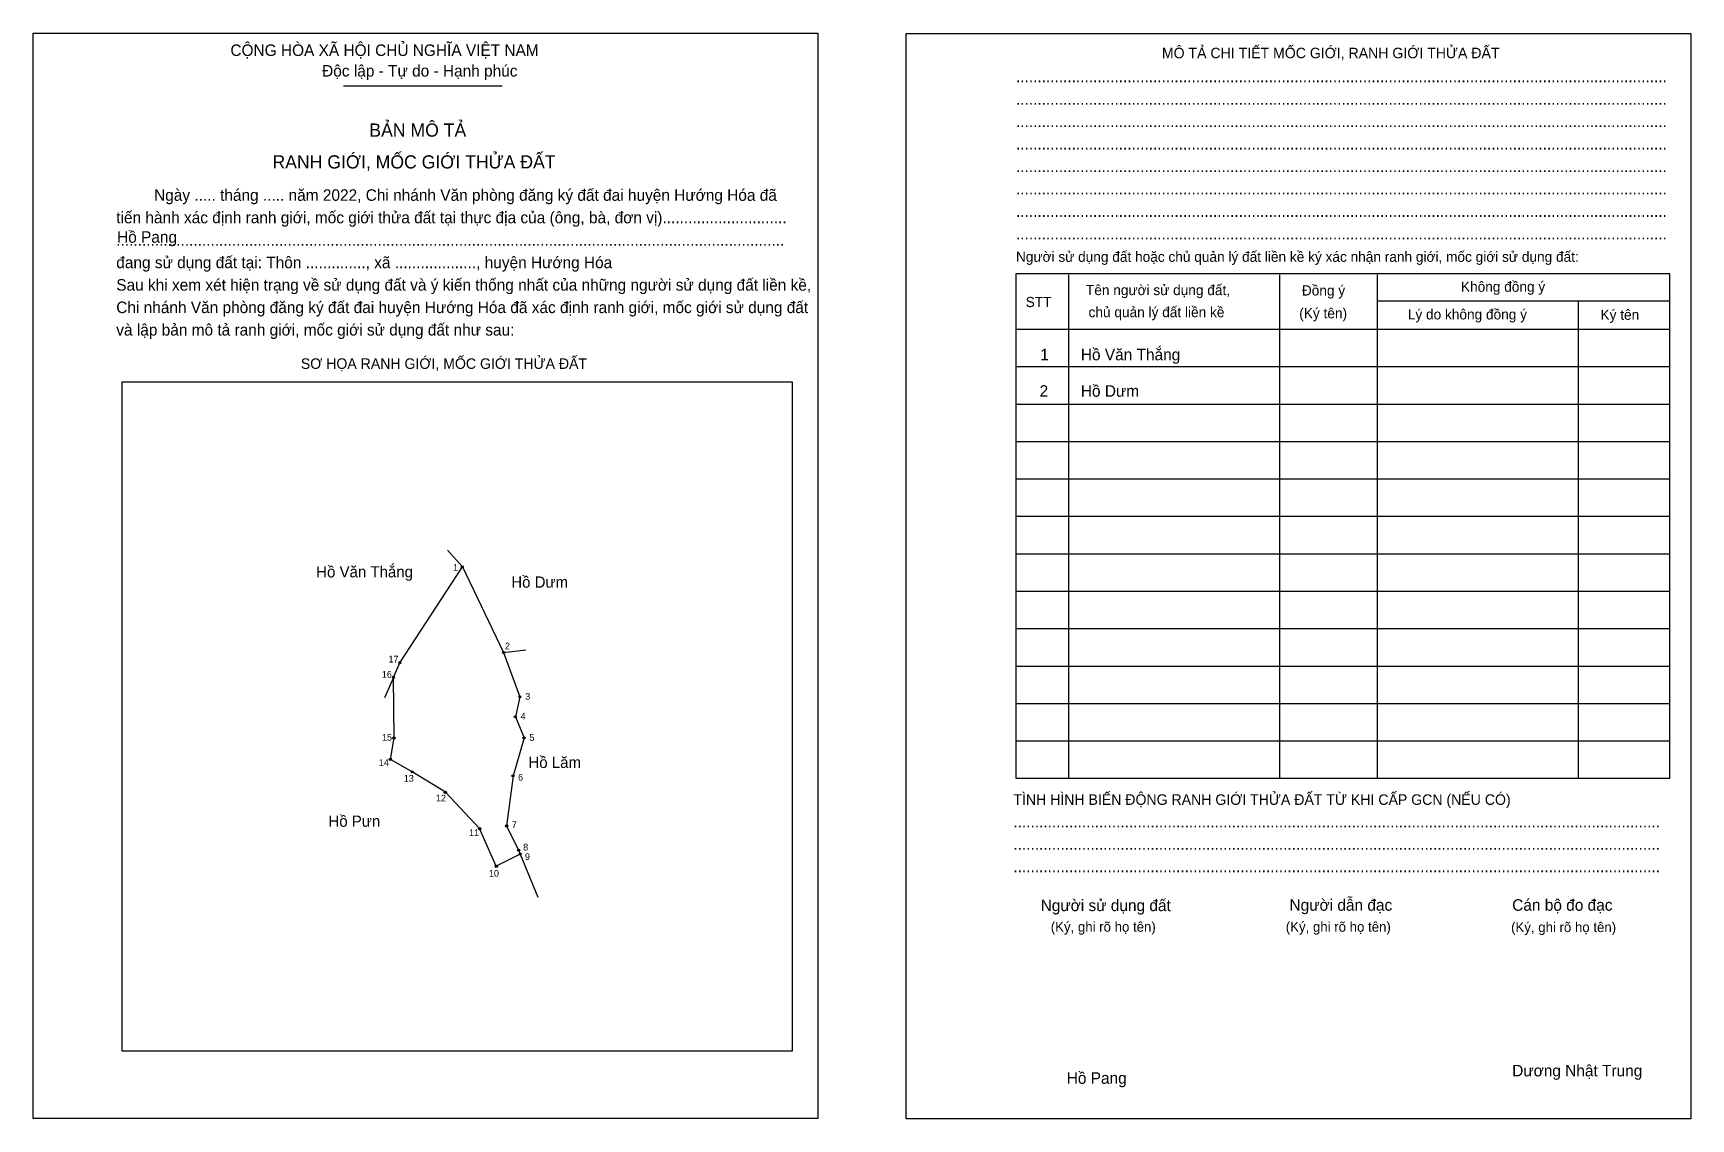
# Model space of a CAD drawing. Extents: x 543958 to 544957, y 1837794 to 1838449.
import ezdxf

# ---------------------------------------------------------------- set-up
doc = ezdxf.new("R2010")
doc.units = 0
for name, color, linetype in [('Level 1', 7, 'Continuous'), ('Level 10', 7, 'Continuous'), ('Level 11', 7, 'Continuous'), ('Level 2', 7, 'Continuous'), ('Level 25', 7, 'Continuous'), ('Level 27', 7, 'Continuous'), ('Level 36', 7, 'Continuous'), ('Level 52', 7, 'Continuous'), ('Level 55', 7, 'Continuous'), ('Level 6', 7, 'Continuous'), ('Level 9', 7, 'Continuous')]:
    doc.layers.add(name, color=color, linetype=linetype)

msp = doc.modelspace()

# ---------------------------------------------------------------- linework, layer by layer
at = {"layer": 'Level 1'}
for p, q in [((543958.09, 1838448.87), (543958.09, 1838448.87)), ((544484.29, 1838448.64), (544484.29, 1838448.64)), ((544145.23, 1838417.06), (544240.88, 1838417.06)), ((544582.05, 1838303.15), (544582.05, 1837999.75)), ((544709.28, 1838303.15), (544709.28, 1837999.75)), ((544768.15, 1838303.15), (544768.15, 1837999.75)), ((544768.15, 1838287.58), (544944.55, 1838287.58)), ((544889.29, 1838287.58), (544889.29, 1837999.75)), ((544550.47, 1838270.44), (544944.55, 1838270.44)), ((544550.47, 1838247.88), (544944.55, 1838247.88)), ((544011.8, 1838238.63), (544011.8, 1838238.63)), ((544550.47, 1838225.33), (544944.55, 1838225.33)), ((544550.47, 1838202.77), (544944.55, 1838202.77)), ((544550.47, 1838180.21), (544944.55, 1838180.21)), ((544550.47, 1838157.65), (544944.55, 1838157.65)), ((544550.47, 1838135.1), (544944.55, 1838135.1)), ((544550.47, 1838112.54), (544944.55, 1838112.54)), ((544550.47, 1838089.98), (544944.55, 1838089.98)), ((544550.47, 1838067.42), (544944.55, 1838067.42)), ((544550.47, 1838044.87), (544944.55, 1838044.87)), ((544550.47, 1838022.31), (544944.55, 1838022.31)), ((544415.58, 1837835.31), (544415.58, 1837835.31)), ((544431.05, 1837794.7), (544431.05, 1837794.7)), ((544957.25, 1837794.48), (544957.25, 1837794.48))]:
    msp.add_line(p, q, dxfattribs=at)
for points in [[(544944.55, 1838303.83), (544550.47, 1838303.83), (544550.47, 1837999.75), (544944.55, 1837999.75)], [(544011.8, 1838238.63), (544415.58, 1838238.63), (544415.58, 1837835.31), (544011.8, 1837835.31)]]:
    msp.add_lwpolyline(points, close=True, dxfattribs=at)
at = {"layer": 'Level 10'}
msp.add_line((544251.65, 1837954.04), (544262.3, 1837928.08), dxfattribs=at)
msp.add_lwpolyline([(544173.38, 1838011.11), (544175.63, 1838024.1), (544175.28, 1838060.58), (544179.1, 1838069.42), (544216.83, 1838127.2), (544241.67, 1838075.57), (544251.44, 1838048.85), (544248.77, 1838036.81), (544254, 1838024.11), (544247.33, 1838001.24), (544243.48, 1837971.02), (544250.67, 1837956.43), (544251.65, 1837954.04), (544237.23, 1837946.74), (544227.21, 1837969.44), (544206.6, 1837991.32), (544186.55, 1838003.62)], close=True, dxfattribs=at)
at = {"layer": 'Level 11'}
for centre in [(544216.83, 1838127.2), (544241.67, 1838075.57), (544179.1, 1838069.42), (544175.28, 1838060.58), (544251.44, 1838048.85), (544248.77, 1838036.81), (544175.63, 1838024.1), (544254, 1838024.11), (544173.38, 1838011.11), (544173.38, 1838011.11), (544186.55, 1838003.62), (544247.33, 1838001.24), (544206.6, 1837991.32), (544227.21, 1837969.44), (544243.48, 1837971.02), (544250.67, 1837956.43), (544237.23, 1837946.74), (544251.65, 1837954.04)]:
    msp.add_circle(centre, 0.677, dxfattribs=at)
at = {"layer": 'Level 2'}
for points in [[(543958.09, 1838448.87), (544431.06, 1838448.87), (544431.06, 1837794.7), (543958.09, 1837794.7)], [(544484.29, 1838448.64), (544957.25, 1838448.64), (544957.25, 1837794.48), (544484.29, 1837794.48)]]:
    msp.add_lwpolyline(points, close=True, dxfattribs=at)
at = {"layer": 'Level 25'}
for p, q in [((544173.38, 1838011.11), (544175.63, 1838024.1)), ((544206.6, 1837991.32), (544186.55, 1838003.62)), ((544251.65, 1837954.04), (544237.23, 1837946.74))]:
    msp.add_line(p, q, dxfattribs=at)
at = {"layer": 'Level 27'}
for p, q in [((544216.83, 1838127.2), (544207.81, 1838137.29)), ((544241.67, 1838075.57), (544255.1, 1838077.24)), ((544175.28, 1838060.58), (544169.9, 1838048.16))]:
    msp.add_line(p, q, dxfattribs=at)

# ---------------------------------------------------------------- texts
at = {"layer": 'Level 1'}
for s, height, p in [('CỘNG HÒA XÃ HỘI CHỦ NGHĨA VIỆT NAM', 6.9473, (544076.99, 1838435.11)), ('MÔ TẢ CHI TIẾT MỐC GIỚI, RANH GIỚI THỬA ĐẤT', 6.3518, (544638.43, 1838433.74)), ('Độc lập - Tự do - Hạnh phúc', 6.9473, (544132.26, 1838422.7)), ('........................................................................................................................................................', 6.94731, (544550.48, 1838419.32)), ('........................................................................................................................................................', 6.94731, (544550.48, 1838405.79)), ('BẢN MÔ TẢ', 7.941, (544160.73, 1838386.48)), ('........................................................................................................................................................', 6.94731, (544550.48, 1838392.25)), ('RANH GIỚI, MỐC GIỚI THỬA ĐẤT', 7.9406, (544102.34, 1838367.3)), ('........................................................................................................................................................', 6.94731, (544550.48, 1838378.72)), ('........................................................................................................................................................', 6.94731, (544550.48, 1838365.18)), ('Ngày ..... tháng ..... năm 2022, Chi nhánh Văn phòng đăng ký đất đai huyện Hướng Hóa đã', 6.9473, (544030.98, 1838347.81)), ('........................................................................................................................................................', 6.94731, (544550.48, 1838351.65)), ('tiến hành xác định ranh giới, mốc giới thửa đất tại thực địa của (ông, bà, đơn vị).............................', 6.94731, (544008.19, 1838334.28)), ('........................................................................................................................................................', 6.94731, (544550.48, 1838338.11)), ('........................................................................................................................................................', 6.94731, (544550.48, 1838324.58)), ('............................................................................................................................................................', 6.94731, (544008.19, 1838320.74)), ('Người sử dụng đất hoặc chủ quản lý đất liền kề ký xác nhận ranh giới, mốc giới sử dụng đất:', 6.154, (544550.48, 1838311.04)), ('đang sử dụng đất tại: Thôn .............., xã ..................., huyện Hướng Hóa', 6.9473, (544008.19, 1838307.21)), ('Sau khi xem xét hiện trạng về sử dụng đất và ý kiến thống nhất của những người sử dụng đất liền kề,', 6.9473, (544008.19, 1838293.67)), ('Tên người sử dụng đất,', 6.154, (544592.66, 1838290.97)), ('Đồng ý', 6.154, (544722.81, 1838290.74)), ('Không đồng ý', 6.154, (544818.68, 1838293)), ('Chi nhánh Văn phòng đăng ký đất đai huyện Hướng Hóa đã xác định ranh giới, mốc giới sử dụng đất', 6.9473, (544008.19, 1838280.14)), ('STT', 6.154, (544556.34, 1838283.75)), ('chủ quản lý đất liền kề', 6.154, (544594.24, 1838277.66)), ('(Ký tên)', 6.154, (544721.24, 1838276.98)), ('Lý do không đồng ý', 6.154, (544786.65, 1838276.31)), ('Ký tên', 6.154, (544902.82, 1838276.08)), ('và lập bản mô tả ranh giới, mốc giới sử dụng đất như sau:', 6.9473, (544008.19, 1838266.61)), ('SƠ HỌA RANH GIỚI, MỐC GIỚI THỬA ĐẤT', 6.3518, (544119.42, 1838246.51)), ('TÌNH HÌNH BIẾN ĐỘNG RANH GIỚI THỬA ĐẤT TỪ KHI CẤP GCN (NẾU CÓ)', 6.3518, (544548.9, 1837983.73)), ('.......................................................................................................................................................', 6.94731, (544548.9, 1837970.2)), ('.......................................................................................................................................................', 6.94731, (544548.9, 1837956.67)), ('.......................................................................................................................................................', 6.94731, (544548.9, 1837943.13)), ('Người sử dụng đất', 6.9473, (544565.36, 1837919.67)), ('Người dẫn đạc', 6.9473, (544715.37, 1837919.9)), ('Cán bộ đo đạc', 6.9473, (544849.59, 1837919.9)), ('(Ký, ghi rõ họ tên)', 5.9552, (544571.45, 1837907.26)), ('(Ký, ghi rõ họ tên)', 5.9552, (544713.11, 1837907.26)), ('(Ký, ghi rõ họ tên)', 5.9552, (544848.91, 1837907.04)), ('Dương Nhật Trung', 6.9473, (544849.59, 1837820.07))]:
    msp.add_text(s, height=height, dxfattribs=at).set_placement(p)
at = {"layer": 'Level 36'}
for s, height, p in [('Hồ Văn Thắng', 6.7672, (544128.69, 1838120.83)), ('Hồ Dưm', 6.767, (544246.27, 1838114.63)), ('Hồ Lăm', 6.767, (544256.61, 1838005.97)), ('Hồ Pưn', 6.767, (544136.08, 1837970.52))]:
    msp.add_text(s, height=height, dxfattribs=at).set_placement(p)
at = {"layer": 'Level 52'}
for s, height, p in [('1', 6.95, (544565.12, 1838251.67)), ('Hồ Văn Thắng', 6.9473, (544589.59, 1838251.67)), ('2', 6.95, (544564.7, 1838229.72)), ('Hồ Dưm', 6.947, (544589.59, 1838229.72))]:
    msp.add_text(s, height=height, dxfattribs=at).set_placement(p)
at = {"layer": 'Level 55'}
for s, p in [('1', (544216.7, 1838127.2)), ('2', (544241.52, 1838075.57)), ('17', (544178.78, 1838069.42)), ('16', (544174.96, 1838060.58)), ('3', (544251.3, 1838048.85)), ('4', (544248.61, 1838036.81)), ('15', (544175.32, 1838024.1)), ('5', (544253.86, 1838024.11)), ('14', (544173.06, 1838011.11)), ('13', (544186.24, 1838003.62)), ('6', (544247.18, 1838001.24)), ('12', (544206.28, 1837991.32)), ('11', (544226.92, 1837969.44)), ('7', (544243.33, 1837971.02)), ('8', (544250.52, 1837956.43)), ('10', (544236.91, 1837946.74)), ('9', (544251.5, 1837954.04))]:
    msp.add_text(s, height=0.451, dxfattribs=at).set_placement(p)
at = {"layer": 'Level 6'}
for p in [(544008.67, 1838322.55), (544581.08, 1837815.6)]:
    msp.add_text('Hồ Pang', height=6.948, dxfattribs=at).set_placement(p)
at = {"layer": 'Level 9'}
for s, p in [('1', (544211.2, 1838124.83)), ('2', (544242.45, 1838077.5)), ('17', (544172.26, 1838069.53)), ('16', (544168.25, 1838060.34)), ('3', (544254.69, 1838047.12)), ('4', (544251.87, 1838035.17)), ('15', (544168.33, 1838022.43)), ('5', (544257.2, 1838022.32)), ('14', (544166.4, 1838007.15)), ('13', (544181.5, 1837997.71)), ('6', (544250.36, 1837998.29)), ('12', (544200.88, 1837985.79)), ('11', (544220.82, 1837964.92)), ('7', (544246.56, 1837969.73)), ('8', (544253.45, 1837956.25)), ('9', (544254.51, 1837950.43)), ('10', (544232.82, 1837940.46))]:
    msp.add_text(s, height=4.06, dxfattribs=at).set_placement(p)

doc.saveas('drawing.dxf')
